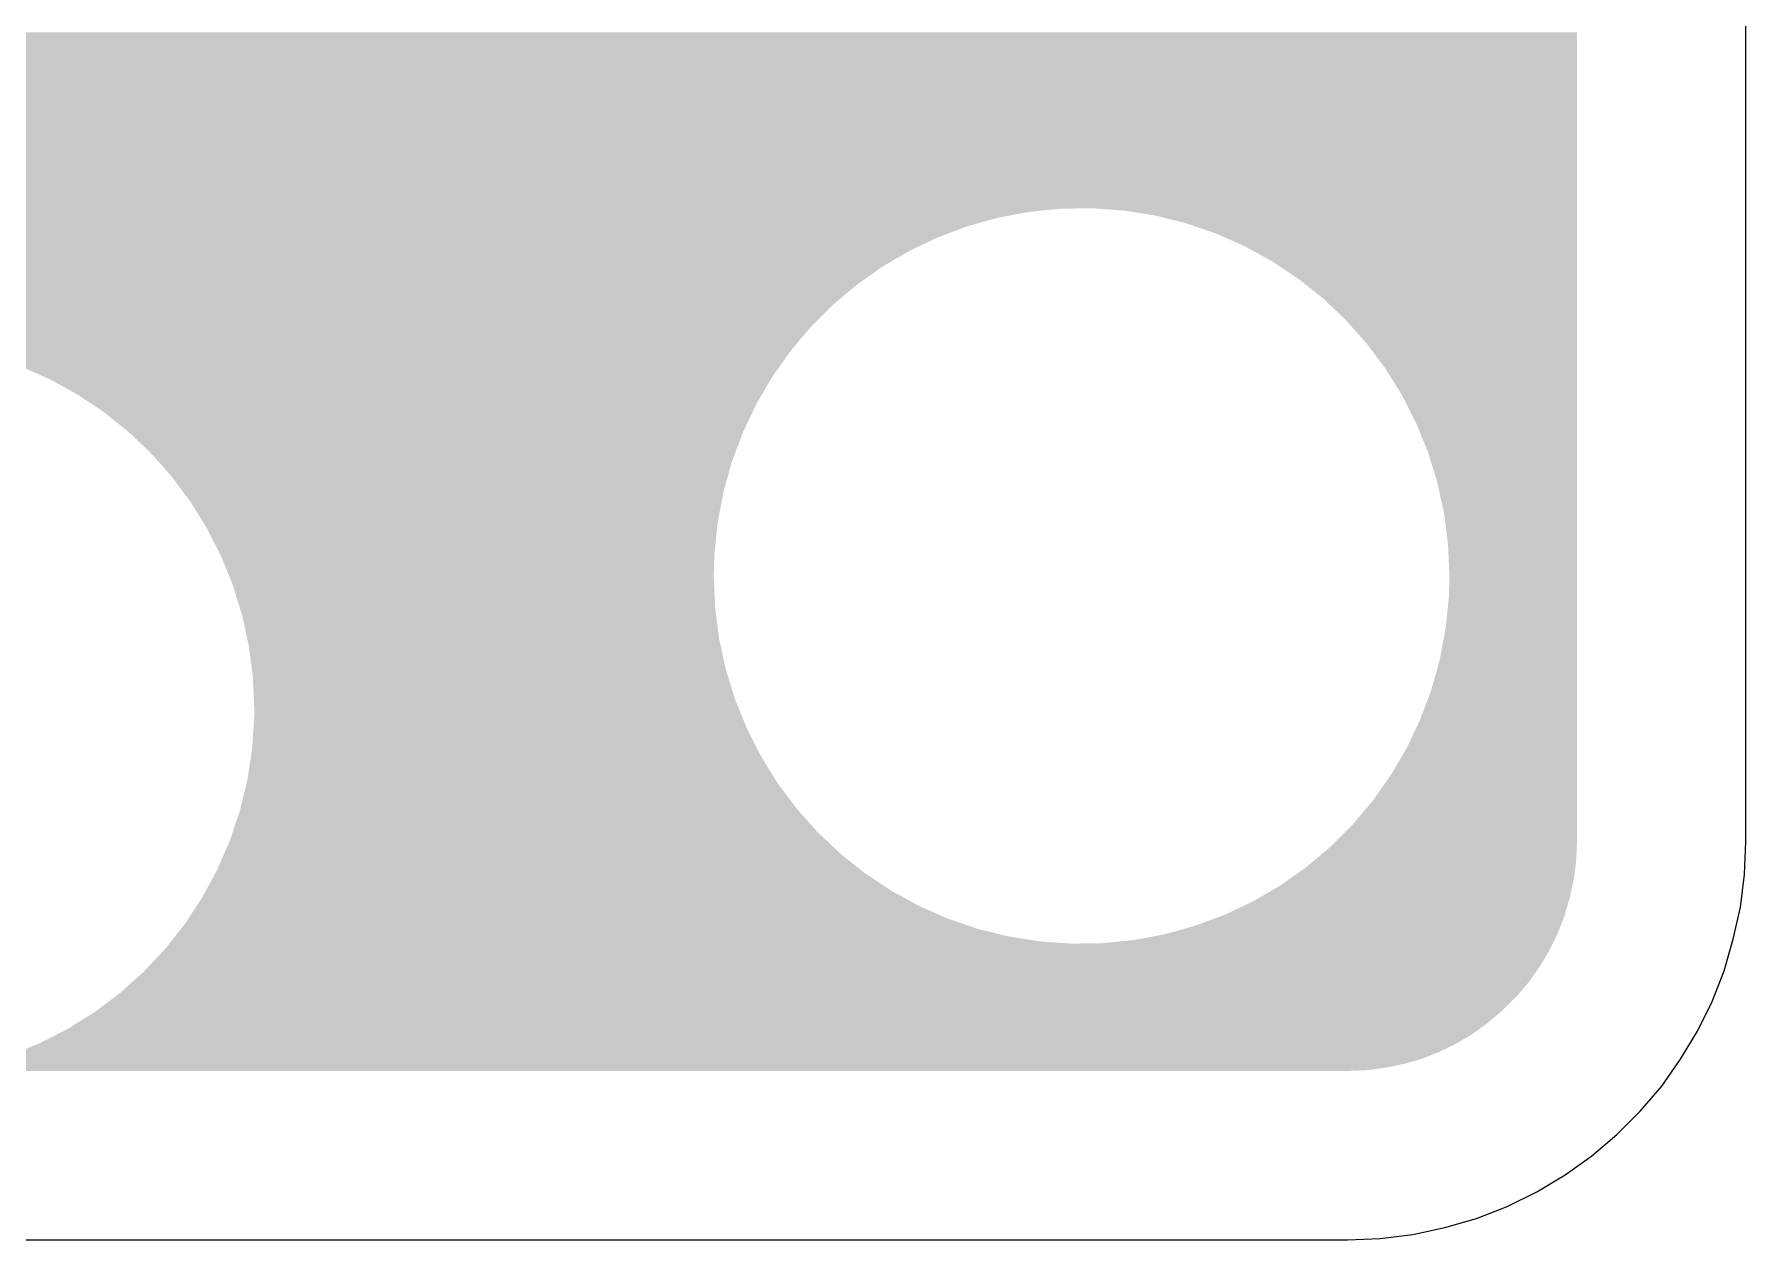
# Model space of a CAD drawing. Extents: x 295 to 953, y 10 to 290.
# Drawn here: x 824.12 to 852.48, y 69 to 88.97 of the extents above; entities that cross this region are included whole.
import ezdxf

# ---------------------------------------------------------------- set-up
doc = ezdxf.new("R2010")
doc.units = 0
doc.header["$LTSCALE"] = 5
doc.header["$MEASUREMENT"] = 0
doc.layers.add('GND1', color=7, linetype='CONTINUOUS')

msp = doc.modelspace()

# ---------------------------------------------------------------- linework, layer by layer
at = {"layer": 'GND1'}
for p, q in [((852.477, 75.599), (852.477, 271.397)), ((852.455, 75.052), (852.477, 75.599)), ((852.387, 74.51), (852.455, 75.052)), ((852.27, 73.979), (852.387, 74.51)), ((852.119, 73.454), (852.27, 73.979)), ((851.918, 72.945), (852.119, 73.454)), ((851.678, 72.453), (851.918, 72.945)), ((851.398, 71.99), (851.678, 72.453)), ((851.085, 71.543), (851.398, 71.99)), ((850.728, 71.129), (851.085, 71.543)), ((850.342, 70.743), (850.728, 71.129)), ((849.929, 70.391), (850.342, 70.743)), ((849.487, 70.073), (849.929, 70.391)), ((849.018, 69.793), (849.487, 70.073)), ((848.526, 69.553), (849.018, 69.793)), ((848.018, 69.352), (848.526, 69.553)), ((846.962, 69.089), (847.492, 69.201)), ((847.492, 69.201), (848.018, 69.352)), ((529.077, 69), (845.877, 69)), ((845.877, 69), (846.42, 69.022)), ((846.42, 69.022), (846.962, 69.089))]:
    msp.add_line(p, q, dxfattribs=at)
for points in [[(798.13, 88.938), (798.09, 89.004), (849.683, 88.938), (849.683, 89.004)], [(798.166, 88.871), (798.13, 88.938), (849.683, 88.871), (849.683, 88.938)], [(798.199, 88.801), (798.166, 88.871), (849.683, 88.801), (849.683, 88.871)], [(798.227, 88.73), (798.199, 88.801), (849.683, 88.73), (849.683, 88.801)], [(798.251, 88.657), (798.227, 88.73), (849.683, 88.657), (849.683, 88.73)], [(798.271, 88.583), (798.251, 88.657), (849.683, 88.583), (849.683, 88.657)], [(798.287, 88.508), (798.271, 88.583), (849.683, 88.508), (849.683, 88.583)], [(798.298, 88.432), (798.287, 88.508), (849.683, 88.432), (849.683, 88.508)], [(798.305, 88.355), (798.298, 88.432), (849.683, 88.355), (849.683, 88.432)], [(798.301, 88.156), (798.306, 88.232), (849.683, 88.156), (849.683, 88.232)], [(798.307, 88.279), (798.305, 88.355), (849.683, 88.279), (849.683, 88.355)], [(798.306, 88.232), (798.307, 88.279), (849.683, 88.232), (849.683, 88.279)], [(798.237, 87.856), (798.26, 87.93), (849.683, 87.856), (849.683, 87.93)], [(798.26, 87.93), (798.278, 88.004), (849.683, 87.93), (849.683, 88.004)], [(798.278, 88.004), (798.292, 88.08), (849.683, 88.004), (849.683, 88.08)], [(798.292, 88.08), (798.301, 88.156), (849.683, 88.08), (849.683, 88.156)], [(798.106, 87.579), (798.145, 87.645), (849.683, 87.579), (849.683, 87.645)], [(798.145, 87.645), (798.18, 87.714), (849.683, 87.645), (849.683, 87.714)], [(798.18, 87.714), (798.211, 87.784), (849.683, 87.714), (849.683, 87.784)], [(798.211, 87.784), (798.237, 87.856), (849.683, 87.784), (849.683, 87.856)], [(525.272, 87.441), (525.272, 87.515), (849.683, 87.441), (849.683, 87.515)], [(797.751, 87.203), (797.514, 87.441), (849.683, 87.203), (849.683, 87.441)], [(798.063, 87.515), (798.106, 87.579), (849.683, 87.515), (849.683, 87.579)], [(797.396, 87.024), (797.468, 87.05), (849.683, 87.024), (849.683, 87.05)], [(797.468, 87.05), (797.539, 87.08), (849.683, 87.05), (849.683, 87.08)], [(797.539, 87.08), (797.608, 87.114), (849.683, 87.08), (849.683, 87.114)], [(797.608, 87.114), (797.674, 87.152), (849.683, 87.114), (849.683, 87.152)], [(797.674, 87.152), (797.739, 87.194), (849.683, 87.152), (849.683, 87.194)], [(797.739, 87.194), (797.751, 87.203), (849.683, 87.194), (849.683, 87.203)], [(525.272, 86.088), (525.272, 86.96), (849.683, 86.088), (849.683, 86.96)], [(797.019, 86.96), (797.095, 86.964), (849.683, 86.96), (849.683, 86.964)], [(797.095, 86.964), (797.172, 86.973), (849.683, 86.964), (849.683, 86.973)], [(797.172, 86.973), (797.247, 86.986), (849.683, 86.973), (849.683, 86.986)], [(797.247, 86.986), (797.322, 87.003), (849.683, 86.986), (849.683, 87.003)], [(797.322, 87.003), (797.396, 87.024), (849.683, 87.003), (849.683, 87.024)], [(687.752, 86.081), (687.651, 86.088), (841.129, 86.081), (841.651, 86.088)], [(688.171, 86.051), (687.752, 86.081), (840.826, 86.051), (841.129, 86.081)], [(688.308, 86.029), (688.171, 86.051), (840.61, 86.029), (840.826, 86.051)], [(688.687, 85.969), (688.308, 86.029), (840.288, 85.969), (840.61, 86.029)], [(688.704, 85.965), (688.687, 85.969), (840.266, 85.965), (840.288, 85.969)], [(753.867, 85.964), (753.79, 85.965), (840.263, 85.964), (840.266, 85.965)], [(753.944, 85.959), (753.867, 85.964), (840.237, 85.959), (840.263, 85.964)], [(754.02, 85.95), (753.944, 85.959), (840.187, 85.95), (840.237, 85.959)], [(754.095, 85.936), (754.02, 85.95), (840.113, 85.936), (840.187, 85.95)], [(754.108, 85.933), (754.095, 85.936), (840.097, 85.933), (840.113, 85.936)], [(754.17, 85.918), (754.108, 85.933), (840.042, 85.918), (840.097, 85.933)], [(754.243, 85.896), (754.17, 85.918), (839.962, 85.896), (840.042, 85.918)], [(842.171, 86.051), (841.651, 86.088), (849.683, 86.051), (849.683, 86.088)], [(842.686, 85.969), (842.171, 86.051), (849.683, 85.969), (849.683, 86.051)], [(843.193, 85.843), (842.686, 85.969), (849.683, 85.843), (849.683, 85.969)], [(754.315, 85.869), (754.243, 85.896), (839.865, 85.869), (839.962, 85.896)], [(754.386, 85.838), (754.315, 85.869), (839.754, 85.838), (839.865, 85.869)], [(754.454, 85.803), (754.386, 85.838), (839.629, 85.803), (839.754, 85.838)], [(754.47, 85.794), (754.454, 85.803), (839.594, 85.794), (839.629, 85.803)], [(754.52, 85.764), (754.47, 85.794), (839.516, 85.764), (839.594, 85.794)], [(754.474, 85.611), (754.584, 85.722), (839.105, 85.611), (839.401, 85.722)], [(754.584, 85.722), (754.52, 85.764), (839.401, 85.722), (839.516, 85.764)], [(843.687, 85.675), (843.193, 85.843), (849.683, 85.675), (849.683, 85.843)], [(844.164, 85.465), (843.687, 85.675), (849.683, 85.465), (849.683, 85.675)], [(690.165, 85.465), (690.121, 85.484), (838.795, 85.465), (838.836, 85.484)], [(690.266, 85.41), (690.165, 85.465), (838.679, 85.41), (838.795, 85.465)], [(754.346, 85.484), (754.474, 85.611), (838.836, 85.484), (839.105, 85.611)], [(754.911, 85.388), (754.896, 85.41), (838.633, 85.388), (838.679, 85.41)], [(754.922, 85.372), (754.911, 85.388), (838.605, 85.372), (838.633, 85.388)], [(754.963, 85.306), (754.922, 85.372), (838.493, 85.306), (838.605, 85.372)], [(844.622, 85.215), (844.164, 85.465), (849.683, 85.215), (849.683, 85.465)], [(754.999, 85.239), (754.963, 85.306), (838.377, 85.239), (838.493, 85.306)], [(755.031, 85.169), (754.999, 85.239), (838.258, 85.169), (838.377, 85.239)], [(755.049, 85.125), (755.031, 85.169), (838.182, 85.125), (838.258, 85.169)], [(755.06, 85.098), (755.049, 85.125), (838.143, 85.098), (838.182, 85.125)], [(755.084, 85.025), (755.06, 85.098), (838.04, 85.025), (838.143, 85.098)], [(845.057, 84.926), (844.622, 85.215), (849.683, 84.926), (849.683, 85.215)], [(755.104, 84.951), (755.084, 85.025), (837.934, 84.951), (838.04, 85.025)], [(755.119, 84.876), (755.104, 84.951), (837.828, 84.876), (837.934, 84.951)], [(755.127, 84.825), (755.119, 84.876), (837.756, 84.825), (837.828, 84.876)], [(755.131, 84.8), (755.127, 84.825), (837.726, 84.8), (837.756, 84.825)], [(755.137, 84.723), (755.131, 84.8), (837.635, 84.723), (837.726, 84.8)], [(845.466, 84.602), (845.057, 84.926), (849.683, 84.602), (849.683, 84.926)], [(755.13, 84.489), (755.134, 84.524), (837.356, 84.489), (837.397, 84.524)], [(755.134, 84.524), (755.139, 84.6), (837.397, 84.524), (837.489, 84.6)], [(755.14, 84.646), (755.137, 84.723), (837.543, 84.646), (837.635, 84.723)], [(755.139, 84.6), (755.14, 84.646), (837.489, 84.6), (837.543, 84.646)], [(845.845, 84.243), (845.466, 84.602), (849.683, 84.243), (849.683, 84.602)], [(755.043, 84.152), (755.07, 84.224), (837.019, 84.152), (837.091, 84.224)], [(755.07, 84.224), (755.092, 84.297), (837.091, 84.224), (837.164, 84.297)], [(755.092, 84.297), (755.111, 84.372), (837.164, 84.297), (837.239, 84.372)], [(755.111, 84.372), (755.124, 84.447), (837.239, 84.372), (837.315, 84.447)], [(755.124, 84.447), (755.13, 84.489), (837.315, 84.447), (837.356, 84.489)], [(846.192, 83.854), (845.845, 84.243), (849.683, 83.854), (849.683, 84.243)], [(754.899, 83.887), (754.939, 83.947), (836.79, 83.887), (836.841, 83.947)], [(754.939, 83.947), (754.978, 84.013), (836.841, 83.947), (836.897, 84.013)], [(754.978, 84.013), (755.012, 84.082), (836.897, 84.013), (836.955, 84.082)], [(755.012, 84.082), (755.029, 84.12), (836.955, 84.082), (836.987, 84.12)], [(755.029, 84.12), (755.043, 84.152), (836.987, 84.12), (837.019, 84.152)], [(822.373, 83.849), (821.852, 83.887), (836.759, 83.849), (836.79, 83.887)], [(822.888, 83.767), (822.373, 83.849), (836.69, 83.767), (836.759, 83.849)], [(823.074, 83.721), (822.888, 83.767), (836.651, 83.721), (836.69, 83.767)], [(823.395, 83.642), (823.074, 83.721), (836.595, 83.642), (836.651, 83.721)], [(823.888, 83.473), (823.395, 83.642), (836.476, 83.473), (836.595, 83.642)], [(846.505, 83.436), (846.192, 83.854), (849.683, 83.436), (849.683, 83.854)], [(824.294, 83.295), (823.888, 83.473), (836.35, 83.295), (836.476, 83.473)], [(846.781, 82.993), (846.505, 83.436), (849.683, 82.993), (849.683, 83.436)], [(824.366, 83.263), (824.294, 83.295), (836.331, 83.263), (836.35, 83.295)], [(824.824, 83.013), (824.366, 83.263), (836.185, 83.013), (836.331, 83.263)], [(825.078, 82.845), (824.824, 83.013), (836.087, 82.845), (836.185, 83.013)], [(825.259, 82.725), (825.078, 82.845), (836.03, 82.725), (836.087, 82.845)], [(847.017, 82.528), (846.781, 82.993), (849.683, 82.528), (849.683, 82.993)], [(825.667, 82.4), (825.259, 82.725), (835.875, 82.4), (836.03, 82.725)], [(847.214, 82.044), (847.017, 82.528), (849.683, 82.044), (849.683, 82.528)], [(825.696, 82.373), (825.667, 82.4), (835.863, 82.373), (835.875, 82.4)], [(826.047, 82.042), (825.696, 82.373), (835.739, 82.042), (835.863, 82.373)], [(826.187, 81.885), (826.047, 82.042), (835.68, 81.885), (835.739, 82.042)], [(847.368, 81.546), (847.214, 82.044), (849.683, 81.546), (849.683, 82.044)], [(826.394, 81.652), (826.187, 81.885), (835.615, 81.652), (835.68, 81.885)], [(826.596, 81.382), (826.394, 81.652), (835.54, 81.382), (835.615, 81.652)], [(826.707, 81.234), (826.596, 81.382), (835.512, 81.234), (835.54, 81.382)], [(847.479, 81.036), (847.368, 81.546), (849.683, 81.036), (849.683, 81.546)], [(826.934, 80.869), (826.707, 81.234), (835.443, 80.869), (835.512, 81.234)], [(826.982, 80.791), (826.934, 80.869), (835.435, 80.791), (835.443, 80.869)], [(847.545, 80.519), (847.479, 81.036), (849.683, 80.519), (849.683, 81.036)], [(827.207, 80.35), (826.982, 80.791), (835.391, 80.35), (835.435, 80.791)], [(827.219, 80.326), (827.207, 80.35), (835.39, 80.326), (835.391, 80.35)], [(827.353, 79.997), (827.219, 80.326), (835.38, 79.997), (835.39, 80.326)], [(847.568, 79.997), (847.545, 80.519), (849.683, 79.997), (849.683, 80.519)], [(827.415, 79.843), (827.353, 79.997), (835.387, 79.843), (835.38, 79.997)], [(847.558, 79.644), (847.568, 79.997), (849.683, 79.644), (849.683, 79.997)], [(827.529, 79.476), (827.415, 79.843), (835.403, 79.476), (835.387, 79.843)], [(827.569, 79.344), (827.529, 79.476), (835.42, 79.344), (835.403, 79.476)], [(847.505, 79.125), (847.558, 79.644), (849.683, 79.125), (849.683, 79.644)], [(827.653, 78.958), (827.569, 79.344), (835.47, 78.958), (835.42, 79.344)], [(847.408, 78.612), (847.505, 79.125), (849.683, 78.612), (849.683, 79.125)], [(827.68, 78.834), (827.653, 78.958), (835.497, 78.834), (835.47, 78.958)], [(827.73, 78.448), (827.68, 78.834), (835.58, 78.448), (835.497, 78.834)], [(847.268, 78.11), (847.408, 78.612), (849.683, 78.11), (849.683, 78.612)], [(827.747, 78.317), (827.73, 78.448), (835.621, 78.317), (835.58, 78.448)], [(827.763, 77.95), (827.747, 78.317), (835.735, 77.95), (835.621, 78.317)], [(847.085, 77.621), (847.268, 78.11), (849.683, 77.621), (849.683, 78.11)], [(827.77, 77.796), (827.763, 77.95), (835.797, 77.796), (835.735, 77.95)], [(827.768, 77.642), (827.77, 77.796), (835.86, 77.642), (835.797, 77.796)], [(827.732, 77.121), (827.756, 77.466), (836.107, 77.121), (835.931, 77.466)], [(827.756, 77.466), (827.768, 77.642), (835.931, 77.466), (835.86, 77.642)], [(846.862, 77.15), (847.085, 77.621), (849.683, 77.15), (849.683, 77.621)], [(827.714, 77.001), (827.732, 77.121), (836.168, 77.001), (836.107, 77.121)], [(846.598, 76.699), (846.862, 77.15), (849.683, 76.699), (849.683, 77.15)], [(827.652, 76.605), (827.714, 77.001), (836.414, 76.605), (836.168, 77.001)], [(827.539, 76.141), (827.641, 76.558), (836.756, 76.141), (836.443, 76.558)], [(827.641, 76.558), (827.652, 76.605), (836.443, 76.558), (836.414, 76.605)], [(846.297, 76.273), (846.598, 76.699), (849.683, 76.273), (849.683, 76.699)], [(845.961, 75.874), (846.297, 76.273), (849.683, 75.874), (849.683, 76.273)], [(827.411, 75.751), (827.528, 76.098), (837.103, 75.751), (836.794, 76.098)], [(827.528, 76.098), (827.539, 76.141), (836.794, 76.098), (836.756, 76.141)], [(827.362, 75.604), (827.411, 75.751), (837.259, 75.604), (837.103, 75.751)], [(845.744, 75.658), (845.961, 75.874), (849.683, 75.658), (849.683, 75.874)], [(827.27, 75.393), (827.362, 75.604), (837.483, 75.393), (837.259, 75.604)], [(845.325, 75.281), (845.592, 75.505), (849.668, 75.281), (849.677, 75.505)], [(845.592, 75.505), (845.742, 75.655), (849.677, 75.505), (849.683, 75.655)], [(845.742, 75.655), (845.743, 75.656), (849.683, 75.655), (849.683, 75.656)], [(845.743, 75.656), (845.744, 75.658), (849.683, 75.656), (849.683, 75.658)], [(827.153, 75.125), (827.27, 75.393), (837.819, 75.125), (837.483, 75.393)], [(844.929, 74.984), (845.192, 75.169), (849.631, 74.984), (849.654, 75.169)], [(845.192, 75.169), (845.324, 75.28), (849.654, 75.169), (849.667, 75.28)], [(845.324, 75.28), (845.325, 75.281), (849.667, 75.28), (849.668, 75.281)], [(826.966, 74.78), (827.122, 75.068), (838.326, 74.78), (837.891, 75.068)], [(827.122, 75.068), (827.153, 75.125), (837.891, 75.068), (837.819, 75.125)], [(844.419, 74.667), (844.766, 74.869), (849.561, 74.667), (849.605, 74.869)], [(844.766, 74.869), (844.928, 74.983), (849.605, 74.869), (849.631, 74.983)], [(844.928, 74.983), (844.929, 74.984), (849.631, 74.983), (849.631, 74.984)], [(826.815, 74.529), (826.905, 74.667), (838.784, 74.529), (838.533, 74.667)], [(826.905, 74.667), (826.966, 74.78), (838.533, 74.667), (838.326, 74.78)], [(843.843, 74.383), (844.315, 74.606), (849.479, 74.383), (849.543, 74.606)], [(844.315, 74.606), (844.418, 74.666), (849.543, 74.606), (849.561, 74.666)], [(844.418, 74.666), (844.419, 74.667), (849.561, 74.666), (849.561, 74.667)], [(826.618, 74.231), (826.676, 74.319), (839.521, 74.231), (839.261, 74.319)], [(826.676, 74.319), (826.815, 74.529), (839.261, 74.319), (838.784, 74.529)], [(843.354, 74.201), (843.768, 74.355), (849.41, 74.201), (849.471, 74.355)], [(843.769, 74.355), (843.843, 74.383), (849.471, 74.355), (849.479, 74.383)], [(826.392, 73.943), (826.456, 74.025), (840.777, 73.943), (840.262, 74.025)], [(826.456, 74.025), (826.555, 74.151), (840.262, 74.025), (839.755, 74.151)], [(826.555, 74.151), (826.618, 74.231), (839.755, 74.151), (839.521, 74.231)], [(842.339, 73.965), (842.852, 74.061), (849.307, 73.965), (849.354, 74.061)], [(842.852, 74.061), (842.896, 74.074), (849.354, 74.061), (849.36, 74.074)], [(842.898, 74.074), (843.354, 74.201), (849.36, 74.074), (849.41, 74.201)], [(826.006, 73.513), (826.266, 73.79), (849.055, 73.513), (849.221, 73.79)], [(826.266, 73.79), (826.295, 73.821), (849.221, 73.79), (849.236, 73.821)], [(826.295, 73.821), (826.362, 73.906), (849.236, 73.821), (849.278, 73.906)], [(826.362, 73.906), (826.392, 73.943), (841.298, 73.906), (840.777, 73.943)], [(841.298, 73.906), (841.819, 73.913), (849.278, 73.906), (849.281, 73.913)], [(841.819, 73.913), (842.339, 73.965), (849.281, 73.913), (849.307, 73.965)], [(825.739, 73.262), (825.938, 73.44), (848.879, 73.262), (849.003, 73.44)], [(825.938, 73.44), (826.006, 73.513), (849.003, 73.44), (849.054, 73.513)], [(826.006, 73.513), (826.006, 73.513), (849.054, 73.513), (849.055, 73.513)], [(825.55, 73.092), (825.739, 73.262), (848.731, 73.092), (848.878, 73.262)], [(825.739, 73.262), (825.739, 73.262), (848.878, 73.262), (848.879, 73.262)], [(825.161, 72.798), (825.472, 73.033), (848.446, 72.798), (848.68, 73.033)], [(825.472, 73.033), (825.55, 73.092), (848.681, 73.033), (848.731, 73.092)], [(825.472, 73.033), (825.472, 73.033), (848.68, 73.033), (848.681, 73.033)], [(824.691, 72.5), (824.836, 72.591), (848.076, 72.5), (848.203, 72.591)], [(824.836, 72.591), (824.837, 72.592), (848.203, 72.591), (848.203, 72.592)], [(824.837, 72.592), (825.133, 72.778), (848.203, 72.592), (848.421, 72.778)], [(825.133, 72.778), (825.16, 72.798), (848.421, 72.778), (848.445, 72.798)], [(825.16, 72.798), (825.161, 72.798), (848.445, 72.798), (848.446, 72.798)], [(824.227, 72.262), (824.517, 72.41), (847.702, 72.262), (847.952, 72.41)], [(824.517, 72.411), (824.691, 72.5), (847.952, 72.411), (848.076, 72.5)], [(824.517, 72.41), (824.517, 72.411), (847.952, 72.41), (847.952, 72.411)], [(823.541, 72), (823.744, 72.064), (847.116, 72), (847.277, 72.064)], [(823.744, 72.064), (823.86, 72.111), (847.277, 72.064), (847.397, 72.111)], [(823.861, 72.111), (824.206, 72.253), (847.397, 72.111), (847.687, 72.253)], [(824.206, 72.253), (824.207, 72.253), (847.687, 72.253), (847.688, 72.253)], [(824.207, 72.253), (824.227, 72.262), (847.688, 72.253), (847.702, 72.262)], [(822.736, 71.794), (822.737, 71.795), (845.831, 71.794), (845.841, 71.795)], [(822.737, 71.794), (822.736, 71.794), (845.82, 71.794), (845.831, 71.794)], [(822.737, 71.795), (822.802, 71.809), (845.841, 71.795), (846.19, 71.809)], [(822.802, 71.809), (822.976, 71.848), (846.19, 71.809), (846.501, 71.848)], [(822.976, 71.848), (823.246, 71.908), (846.501, 71.848), (846.786, 71.908)], [(823.246, 71.908), (823.268, 71.914), (846.786, 71.908), (846.817, 71.914)], [(823.268, 71.914), (823.541, 72), (846.818, 71.914), (847.116, 72)], [(823.268, 71.914), (823.268, 71.914), (846.817, 71.914), (846.818, 71.914)]]:
    msp.add_solid(points, dxfattribs=at)

doc.saveas('drawing.dxf')
